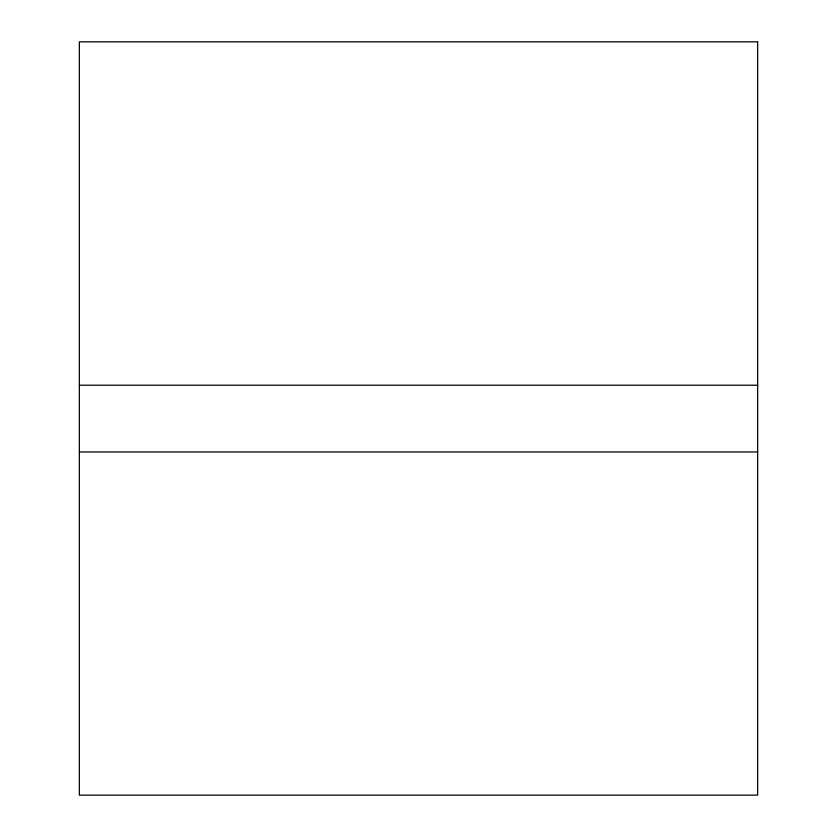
<?xml version="1.0" encoding="UTF-8"?>
<svg xmlns="http://www.w3.org/2000/svg" width="837" height="837" viewBox="0 0 837 837"><rect width="100%" height="100%" fill="white"/><g stroke="black" fill="none" stroke-linecap="round" stroke-linejoin="round"><path stroke-width="1.26" d="M79.348 385.219L757.652 385.219M79.348 451.959L757.652 451.959M757.652 41.85L79.348 41.85L79.348 795.15L757.652 795.15L757.652 41.85"/></g></svg>
